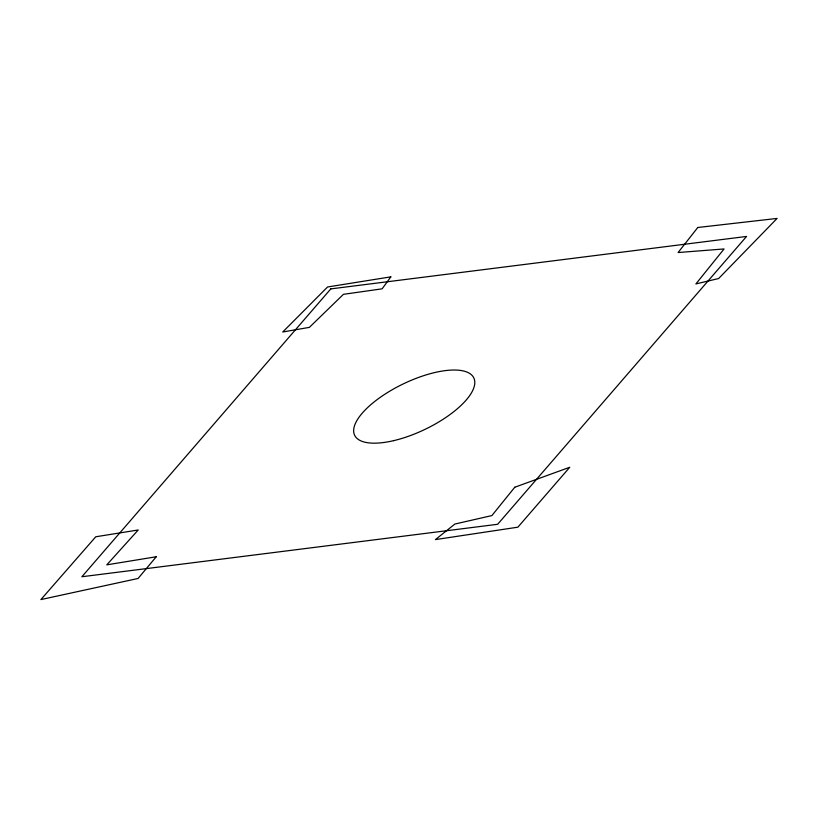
<?xml version="1.0" encoding="UTF-8"?>
<svg xmlns="http://www.w3.org/2000/svg" width="818" height="818" viewBox="0 0 818 818"><rect width="100%" height="100%" fill="white"/><g stroke="black" fill="none" stroke-linecap="round" stroke-linejoin="round"><path stroke-width="1.23" d="M390.84 276.852L382.118 288.826L343.427 294.327L309.388 327.364L282.742 331.996L327.568 286.985L390.84 276.852M697.785 227.496L678.081 252.547L724.083 248.948L695.893 283.928L718.623 278.539L777.1 218.426L697.785 227.496M514.788 487.231L491.884 515.585L454.88 524.041L435.432 539.594L517.886 527.181L569.757 467.272L514.788 487.231M156.248 556.761L138.078 578.469L40.9 599.574L95.778 536.772L138.222 529.982L106.78 564.849L156.248 556.761M330.799 288.897L81.892 576.741L497.651 524.287L746.558 236.443L330.799 288.897M393.509 440.687A66.115 25.194 -25.7 0 0 473.878 378.08A66.115 25.194 -25.7 0 0 375.288 401.024A66.115 25.194 -25.7 0 0 393.509 440.687"/></g></svg>
